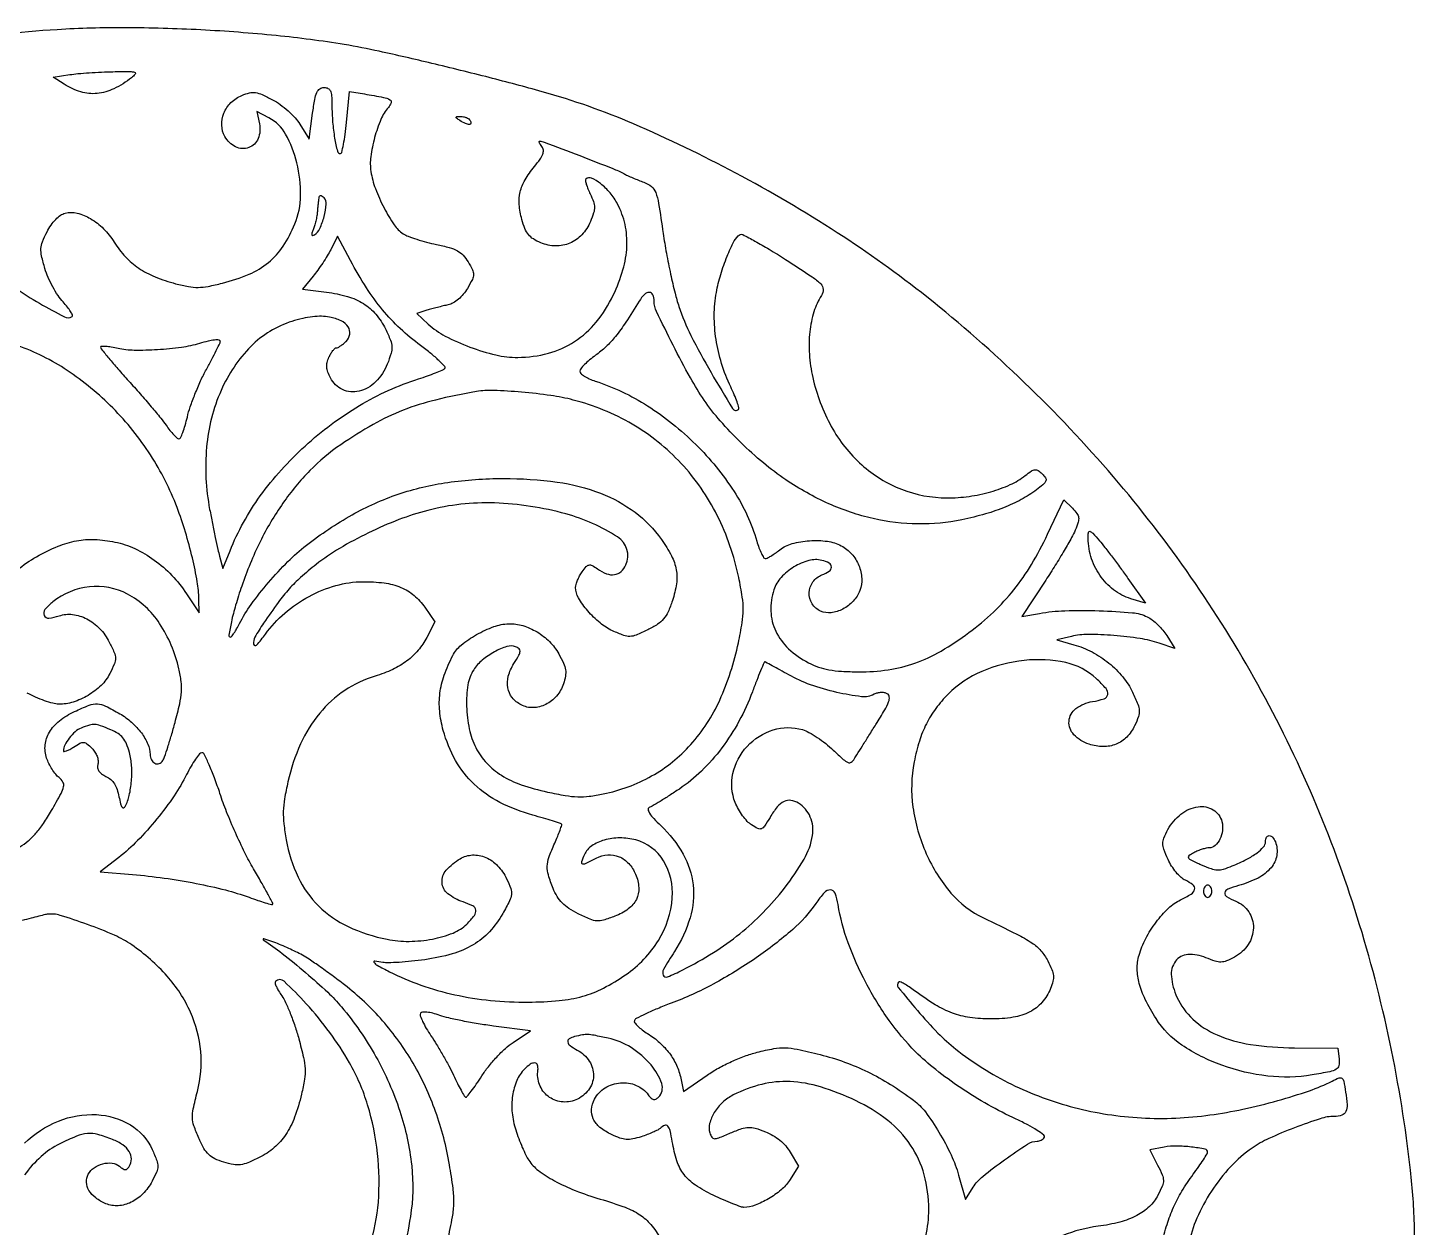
# Model space of a CAD drawing. Extents: x 110 to 728, y 29 to 646.
# Drawn here: x 392.4 to 728.3, y 356.2 to 646.5 of the extents above; entities that cross this region are included whole.
import ezdxf

# ---------------------------------------------------------------- set-up
doc = ezdxf.new("R2010")
doc.units = 0

msp = doc.modelspace()

# ---------------------------------------------------------------- linework, layer by layer
for points in [[(728.238592, 336.457861, 0.00791), (728.056871, 356.154069, 0.021807), (727.104799, 370, 0.047597), (714.216566, 431.253301, 0.050923), (690.148174, 487.510538, 0.050873), (655.181287, 537.7886, 0.047335), (610, 581.324893, 0.025065), (588.342433, 596.856474, 0.020531), (563.775102, 611.28269, 0.021012), (539.028247, 623.172383, 0.033516), (516.902369, 630.970833, 0.005297), (504.093064, 634.395708, 0.004201), (490.184962, 637.832672, 0.004118), (477.450186, 640.755749, 0.013619), (469, 642.382235, 0.015937), (452.544267, 644.551136, 0.01183), (434.257925, 645.934716, 0.011846), (415.966938, 646.450075, 0.016214), (399.5, 645.989729, 0.045109), (344.721295, 637.681047, 0.045136)], [(389.293796, 583.504836, 0.019235), (395.238681, 579.778952, 0.011009), (401.256354, 576.496434, 0.263593), (403.108504, 576.567059, 0.376484), (403.21406, 576.911856, 0.033471), (402.750861, 577.780312, 0.030759), (401.97199, 578.875021, 0.017869), (400.91317, 580.092952, -0.042197), (399.697944, 581.636276, -0.021757), (398.43496, 583.747253, -0.021464), (397.316652, 586.046253, -0.030294), (396.537344, 588.186204, -0.014671), (395.726732, 591.241582, -0.071706), (395.572057, 593.018574, -0.081741), (395.937371, 594.656357, -0.022295), (397.038752, 597.075961, -0.033444), (398.015722, 598.710956, -0.04201), (399.138025, 600.072327, -0.047596), (400.308326, 601.062602, -0.090557), (401.427407, 601.571136, -0.122106), (404.352454, 601.579605, -0.073592), (407.581573, 600.263446, -0.064315), (410.705456, 597.826928, -0.054257), (413.316052, 594.542125, 0.047385), (416.039976, 591.016569, 0.056332), (419.239199, 588.290421, 0.051823), (423.188785, 586.185644, 0.032106), (428.180209, 584.521093, 0.019018), (431.302758, 583.823934, 0.048144), (433.617773, 583.625708, 0.044826), (436.022503, 583.86793, 0.014701), (439.5, 584.643308, 0.037926), (445.960826, 586.817381, 0.071523), (450.66014, 589.654883, 0.076133), (454.181958, 593.568102, 0.048518), (457.036654, 599, 0.093541), (458.423736, 605.82958, 0.063483), (457.526815, 613.735878, 0.066446), (454.808527, 620.693573, 0.148169), (450.774456, 624.616633), (447.808002, 626.150646), (448.456285, 623.199035, -0.152692), (448.14782, 619.655862, -0.209724), (445.874871, 617.463048, -0.207282), (442.698643, 617.637203, -0.150423), (440.105254, 620.112768, -0.118127), (439.326002, 622.876013, -0.108128), (439.843586, 625.791218, -0.102281), (441.574888, 628.349276, -0.095099), (444.220179, 630.091201, -0.039952), (446.057092, 630.685366, -0.093877), (447.491532, 630.751067, -0.070857), (449.087847, 630.287005, -0.015841), (451.640825, 629.034614, -0.035939), (453.478858, 627.883299, -0.024817), (455.387091, 626.336824, -0.025107), (457.081692, 624.657428, -0.045958), (458.25461, 623.107626), (460.496355, 619.5), (461.335486, 625.75, -0.010284), (461.857666, 629.11325, -0.06011), (462.376719, 630.823409, -0.136434), (463.078071, 631.680239, -0.154629), (464.087308, 632, -0.109887), (465.054694, 631.784795, -0.178862), (465.638931, 631.193062, -0.089922), (465.932716, 630.021415, -0.015933), (466.011006, 627.75, 0.019295), (466.181249, 623.61763, 0.022927), (466.670347, 619.744176, 0.016562), (467.330456, 616.562513, 0.34619), (468.045523, 616, 0.34728), (468.382589, 616.26622, 0.009605), (468.806187, 618.209843, 0.015802), (469.207582, 620.638765, 0.009685), (469.534311, 623.52287), (470.239262, 631.04574), (473.869631, 630.435551, -0.00521), (478.522092, 629.603637, -0.081742), (480.033014, 629.051281, -0.354718), (480.326783, 628.305946, -0.104937), (479.677311, 627.159434, 0.081992), (477.871757, 624.285265, 0.03265), (476.349689, 619.870462, 0.032775), (475.406571, 615.246441, 0.073239), (475.4443, 611.667356, 0.050844), (476.533837, 607.544465, 0.029681), (478.617068, 602.870813, 0.028666), (481.071969, 598.737711, 0.103097), (483.257731, 596.609564, 0.049619), (484.500385, 595.98237, 0.013968), (486.549833, 595.25665, 0.013937), (488.925005, 594.562015, 0.014279), (491.316168, 594.006943, -0.017466), (494.424791, 593.26441, -0.058131), (496.367478, 592.475995, -0.078344), (497.753385, 591.40476, -0.052554), (498.96982, 589.80923, -0.020956), (500.042441, 587.866527, -0.122829), (500.292819, 586.736987, -0.111321), (499.997216, 585.569699, -0.015824), (498.800902, 583.387127, -0.039726), (497.804035, 581.968257, -0.042836), (496.617975, 580.76327, -0.046465), (495.359234, 579.874427, -0.076654), (494.147249, 579.405792, 0.005616), (492.953385, 579.129801, 0.003409), (491.547282, 578.777894, 0.003415), (490.15675, 578.40965, 0.006013), (489.01371, 578.083766), (486.527421, 577.342474), (489.318777, 574.755533, 0.066257), (493.446082, 571.839503, 0.031633), (499.390575, 569.188238, 0.031602), (505.700576, 567.28394, 0.058902), (511, 566.686578, 0.064229), (518.399235, 567.681799, 0.07904), (524.75311, 570.517242, 0.077691), (529.993876, 575.231487, 0.059541), (534.119814, 581.751048, 0.040402), (536.454038, 587.868312, 0.059256), (537.401168, 593.542604, 0.06559), (536.95624, 598.828433, 0.066577), (535.156781, 603.789996, 0.053309), (533.368761, 606.475526, 0.052534), (531.045418, 608.737013, 0.061687), (528.83569, 610.072786, 0.310953), (527.491438, 609.824771, 0.246636), (527.378876, 609.463169, 0.02522), (527.592085, 608.561803, 0.026872), (527.980738, 607.450505, 0.018146), (528.53635, 606.227589, -0.027385), (529.33831, 604.372215, -0.087021), (529.578863, 603.047442, -0.079873), (529.364031, 601.657862, -0.020749), (528.576676, 599.529269, -0.089339), (526.534321, 596.370678, -0.104371), (523.613321, 594.326443, -0.105889), (520.150394, 593.654571, -0.094385), (516.558912, 594.410938, -0.041625), (514.77027, 595.339807, -0.082134), (513.576489, 596.399747, -0.074813), (512.72054, 597.855715, -0.02978), (511.984208, 600.058646, -0.045116), (511.350611, 603.687384, -0.079215), (511.579607, 606.718408, -0.075851), (512.753449, 609.615857, -0.038279), (515.026055, 612.847776, 0.017784), (516.395233, 614.63467, 0.064807), (517.064863, 615.893691, 0.115823), (517.19036, 616.862924, 0.148802), (516.844344, 617.687553, -0.022923), (516.463531, 618.191741, -0.050681), (516.232718, 618.614469, -0.104744), (516.179774, 618.890102, -0.408672), (516.291775, 619, -0.09152), (517.395157, 618.79633, -0.000694), (525.983564, 615.500205, -0.001797), (534.007794, 612.374639, -0.028827), (536.650117, 611.154267, 0.01488), (537.570146, 610.697808, 0.006058), (538.846956, 610.129644, 0.005988), (540.235059, 609.551602, 0.007598), (541.531012, 609.052802, -0.08164), (543.347518, 608.02444, -0.133771), (544.377908, 606.601631, -0.050277), (545.083268, 603.953819, -0.003893), (546.19712, 596.686871, 0.009217), (546.982284, 591.90493, 0.00762), (547.990033, 586.84039, 0.007708), (549.057002, 582.222626, 0.020392), (550.004561, 578.967483, 0.035765), (552.910818, 572.00729, 0.014815), (557.773439, 563.035548, 0.006462), (563.012995, 554.279321, 0.484302), (564.444901, 554.111567, 0.276526), (564.539011, 554.486653, 0.010763), (564.078781, 555.897794, 0.016469), (563.417813, 557.603325, 0.010569), (562.544764, 559.538566, -0.036292), (560.338925, 565.185833, -0.037322), (558.997625, 571.040358, -0.038402), (558.567014, 576.861313, -0.044144), (559.074076, 582.408506, -0.028042), (560.115458, 586.74932, -0.024603), (561.673868, 591.144801, -0.022251), (563.394252, 594.852752, -0.135397), (564.81916, 596.388235, -0.26414), (565.448981, 596.411605, -0.005206), (568.3968, 594.840006, -0.010995), (571.85956, 592.847197, -0.006977), (575.807918, 590.381934, -0.003432), (582.25126, 586.169943, -0.050109), (584.351268, 584.450917, -0.188485), (584.924108, 583.140445, -0.156135), (584.514736, 581.662834, 0.07111), (582.676078, 577.737521, 0.047548), (581.68383, 572.86894, 0.043671), (581.58201, 567.436923, 0.038409), (582.403398, 561.824638, 0.069924), (586.886676, 549.975806, 0.084857), (594.258001, 540.684059, 0.09029), (603.883737, 534.772639, 0.092092), (614.907906, 532.686938, 0.035656), (620.227513, 533.049045, 0.034535), (625.500288, 534.163473, 0.036497), (630.210143, 535.884271, 0.060891), (633.815116, 538.069211, -0.017362), (635.349248, 539.191993, -0.124592), (636.204856, 539.503509, -0.179488), (636.951039, 539.30985, -0.04505), (637.929316, 538.487258, -0.043575), (638.733975, 537.521198, -0.219683), (638.853115, 536.847009, -0.14702), (638.425419, 536.148693, -0.017038), (637, 534.959633, -0.037891), (633.373061, 532.555168, -0.030291), (629.147555, 530.518636, -0.026987), (624.224902, 528.807236, -0.01858), (618.491935, 527.383185, -0.05561), (607.871697, 526.368998, -0.05195), (597.033939, 527.67258, -0.049738), (586.269797, 531.274464, -0.043145), (575.870237, 537.071599, -0.025063), (570.461551, 541.139875, -0.019397), (564.985242, 546.078284, -0.019639), (560.010016, 551.324019, -0.029265), (556.127366, 556.31488, -0.02459), (552.79626, 561.705987, -0.008888), (548.585333, 569.667164, -0.004723), (544.56417, 577.79758, -0.112941), (544, 580.263348, 0.095655), (543.694532, 581.845455, 0.305018), (542.848769, 582.420638, 0.203667), (541.659439, 581.922393, 0.055716), (540.383785, 580.281865, -0.008451), (537.133202, 575.171344, -0.023602), (534.628843, 571.740933, -0.032338), (532.33739, 569.24372, -0.037095), (529.839913, 567.184434, 0.018854), (528.384223, 566.070727, 0.024908), (527.151861, 564.944146, 0.023774), (526.244833, 563.93644, 0.168343), (526.021351, 563.327552, 0.216836), (526.251261, 562.796912, 0.041407), (527.107834, 562.142877, 0.037397), (528.31542, 561.49163, 0.026688), (529.75, 560.941033, -0.064154), (542.406731, 554.963391, -0.052768), (554.081535, 545.622344, -0.053663), (563.342905, 534.247352, -0.073288), (568.842152, 522.25, 0.016764), (569.376415, 520.621487, 0.025357), (569.958926, 519.248438, 0.022839), (570.518514, 518.218257, 0.262685), (570.905283, 518, 0.120156), (571.372271, 518.113867, 0.015693), (572.272248, 518.616938, 0.01752), (573.317512, 519.295998, 0.013838), (574.400271, 520.100213, -0.10018), (577.401621, 521.612821, -0.049986), (581.614377, 522.324011, -0.049723), (585.939343, 522.185514, -0.090089), (589.299389, 521.105235, -0.089228), (591.811451, 519.120163, -0.083096), (593.549199, 516.337633, -0.085549), (594.252817, 513.216974, -0.103367), (593.790299, 510.255394, -0.098307), (592.205551, 507.710231, -0.083843), (589.685957, 505.792406, -0.089439), (586.836239, 504.895536, -0.138046), (584.298021, 505.273581, -0.149521), (582.228555, 507.085189, -0.149463), (581.526257, 509.744798, -0.148063), (582.42987, 512.361103, -0.146263), (584.636695, 514.051971, 0.057715), (586.379983, 514.956497, 0.250779), (586.905178, 515.952024, 0.271852), (586.354793, 516.876796, 0.06438), (584.615726, 517.560311, 0.12934), (581.450862, 517.524395, 0.070029), (577.853107, 515.96741, 0.068555), (574.737242, 513.421045, 0.107908), (572.986124, 510.457956, 0.089636), (572.257792, 505.288843, 0.101159), (573.450277, 500.425353, 0.094585), (576.552033, 496.177354, 0.068845), (581.344526, 492.798979, 0.036454), (583.782412, 491.757669, 0.03777), (586.317185, 491.096106, 0.030121), (589.376312, 490.728564, 0.012833), (593.5, 490.589609, 0.038515), (600.690439, 491.086347, 0.048839), (607.148618, 492.691195, 0.046099), (613.455591, 495.608921, 0.029348), (620.206535, 500.071709, 0.028825), (626.134011, 505.068667, 0.034484), (631.077468, 510.441549, 0.033499), (635.346052, 516.576573, 0.024767), (639.24851, 523.868561), (643.207323, 532.237121), (645.254536, 530.189909, -0.034199), (646.365915, 528.91513, -0.130647), (646.76214, 527.948003, -0.110047), (646.660101, 526.819829, -0.020825), (645.945047, 524.867332, -0.02944), (645.073652, 523.070584, -0.005821), (643.288338, 519.967373, -0.006148), (641.119268, 516.39762, -0.00568), (638.806087, 512.786071), (633.023827, 503.980175), (637.261914, 504.740087, -0.036986), (643.414229, 505.379028, -0.015472), (651.75364, 505.367384, -0.012397), (659.792972, 504.907593, -0.096568), (663.389645, 503.89488, -0.048634), (664.59052, 503.134956, -0.026128), (665.917131, 501.986292, -0.025766), (667.159138, 500.662144, -0.036523), (668.10896, 499.356327), (670.06176, 496.212654), (666.28088, 497.496594, 0.043565), (661.630469, 498.636079, 0.018806), (655.288499, 499.372571, 0.018199), (649.06182, 499.631816, 0.060507), (645, 499.159962), (641.5, 498.316363), (645.595881, 497.161137, -0.052635), (650.01741, 495.394725, -0.048885), (654.092408, 492.707742, -0.050097), (657.472028, 489.359421, -0.062715), (659.832032, 485.633949, -0.013001), (661.093246, 482.758967, -0.081679), (661.448723, 481.201585, -0.101605), (661.244579, 479.764405, -0.025344), (660.328359, 477.562387, -0.082991), (658.409666, 474.820501, -0.102205), (655.822499, 473.084804, -0.100161), (652.716627, 472.495337, -0.07682), (649.301393, 473.065546, -0.120831), (645.626565, 475.365749, -0.21553), (644.438309, 478.657089, -0.216102), (646.124778, 481.716734, -0.121292), (650.110319, 483.40165, 0.038556), (652.925535, 484.077578, 0.279974), (653.796238, 485.086255, 0.223541), (653.394322, 486.517837, 0.026477), (651.042467, 488.96033, 0.13598), (643.65782, 492.814798, 0.079024), (633.600659, 493.348697, 0.074852), (623.298679, 490.673038, 0.095757), (615.193786, 485.193786, 0.036481), (612.187335, 481.713413, 0.043252), (609.905449, 478.017241, 0.041008), (608.205979, 473.819342, 0.027961), (606.947469, 468.823828, 0.082694), (606.662336, 457.805201, 0.069715), (609.872035, 446.573258, 0.072373), (615.866333, 437.055539, 0.105486), (623.708213, 431.043702, -0.004194), (631.803069, 427.110907, -0.031848), (635.473461, 424.988288, -0.066031), (637.632767, 423.094956, -0.060165), (639.303362, 420.647174, -0.021058), (640.291013, 418.530552, -0.073622), (640.659043, 417.074036, -0.08682), (640.559332, 415.704692, -0.036718), (639.978918, 413.949104, -0.081126), (637.896703, 410.587704, -0.096054), (634.955006, 408.291506, -0.079716), (630.917944, 406.988686, -0.039457), (625.533547, 406.588453, -0.033371), (620.422685, 406.953962, -0.054017), (616.200101, 408.014374, -0.049247), (612.040032, 410.036166, -0.022922), (607.07161, 413.410766, 0.014196), (605.724083, 414.36079, 0.02256), (604.51435, 415.086894, 0.018518), (603.522058, 415.576592, 0.311201), (603.180378, 415.513711, 0.382833), (603.110528, 414.22523, 0.007302), (607.741306, 408.633688, 0.016245), (612.701753, 403.187742, 0.033055), (617, 399.314409, 0.052749), (630.528513, 390.795716, 0.050751), (645.713913, 385.163894, 0.049987), (661.944585, 382.647083, 0.048121), (678.565725, 383.349221, 0.018275), (686.546433, 384.759714, 0.014931), (694.965612, 386.831958, 0.015239), (702.633417, 389.217955, 0.036088), (708.12816, 391.568967, -0.024169), (709.804637, 392.334007, -0.272383), (710.498893, 392.227602, -0.174122), (710.930551, 391.510847, -0.009679), (711.39968, 388.902002, -0.02368), (711.743296, 385.825033, -0.124318), (711.435229, 384.165141, -0.205598), (710.472962, 383.296375, -0.082394), (708.686651, 383, 0.078423), (705.258725, 382.459017, 0.01352), (699.039654, 380.258471, 0.015332), (692.823073, 377.646324, 0.044415), (688.770872, 375.34111, 0.054045), (683.550198, 370.817552, 0.041929), (678.90723, 364.896809, 0.042319), (675.364905, 358.360313, 0.059001), (673.437965, 352, 0.023384)], [(386.022439, 511.082336, -0.105224), (394.5, 518.451739, -0.027812), (399.716867, 520.973683, -0.052538), (404.190254, 522.307176, -0.057272), (408.576584, 522.616087, -0.040167), (413.494763, 522.001087, -0.058114), (418.306871, 520.402193, -0.047368), (422.989727, 517.648661, -0.045534), (427.24953, 513.933402, -0.044415), (430.805931, 509.479276), (433.870421, 504.85274), (433.818261, 508.17637, 0.039289), (433.41812, 512.410235, 0.015459), (432.232329, 518.151263, 0.014985), (430.53833, 524.404074, 0.016367), (428.516244, 530.360614, 0.054066), (422.084618, 543.084379, 0.050596), (412.949947, 554.44636, 0.0516), (401.923394, 563.536321, 0.061861), (389.894965, 569.537059, 0.021674)], [(390.453809, 448.272356, 0.046152), (392.471416, 449.675273, 0.03771), (394.349884, 451.515864, 0.031935), (396.19496, 453.911218, 0.018392), (398.116781, 457.005905, 0.005284), (400.430958, 461.158927, 0.068512), (401.055047, 462.811961, 0.190887), (400.885746, 463.909501, 0.09244), (399.939595, 465, -0.056685), (399.137049, 465.801985, -0.026421), (398.281555, 467.00115, -0.025769), (397.5071, 468.368593, -0.032693), (396.944121, 469.706043, -0.110715), (396.583242, 472.899497, -0.108269), (397.61343, 475.970092, -0.091183), (400.035766, 478.724932, -0.057128), (403.697529, 480.987846, -0.017994), (407.24993, 482.504129, -0.104242), (409.252052, 482.826626, -0.103343), (411.222005, 482.315249, -0.01754), (414.656573, 480.46111, -0.049196), (417.521743, 478.379074, -0.050936), (419.88809, 475.799419, -0.055792), (421.475494, 473.08421, -0.104775), (422, 470.608677, 0.116492), (422.309981, 469.296247, 0.16422), (423.156724, 468.456269, 0.203731), (424.19748, 468.400126, 0.168867), (425.065357, 469.10575, 0.055529), (425.498151, 470.01882, 0.005219), (426.283282, 472.378144, 0.00664), (427.15517, 475.22154, 0.005176), (428.029452, 478.333249, 0.009933), (429.155066, 482.860563, 0.038057), (429.582378, 485.731765, 0.049226), (429.515182, 488.247084, 0.025404), (428.963854, 491.349384, 0.08857), (424.288099, 502.305917, 0.12641), (416.510148, 509.397535, 0.149791), (407.289445, 511.174831, 0.142498), (398.447473, 507.539815, 0.053326), (396.534564, 505.64863, 0.282898), (396.347492, 504.252182, 0.322451), (397.47615, 503.592808, 0.060149), (399.960258, 504.135991, -0.115412), (403.233265, 504.482978, -0.089588), (406.662587, 503.41131, -0.081522), (409.771728, 501.075722, -0.073155), (412.108729, 497.786873, -0.01492), (413.310199, 495.24736, -0.098835), (413.608071, 493.88356, -0.104893), (413.349329, 492.545512, -0.017783), (412.245817, 490.174484, -0.082003), (410.141183, 487.316848, -0.058574), (406.986105, 484.891648, -0.058681), (403.362206, 483.268535, -0.083266), (399.870729, 482.784612, -0.05788), (398.451447, 482.990493, -0.019703), (396.457661, 483.605248, -0.019289), (394.289959, 484.463677, -0.021051), (392.258667, 485.46434, -0.128938)], [(475.11204, 351.737772, 0.062484), (477.24552, 362.218391, 0.046358), (477.048734, 374.046851, 0.045879), (474.65749, 385.784283, 0.057155), (470.25554, 396, 0.028241), (465.479245, 403.329946, 0.026268), (459.798142, 410.262628, 0.019745), (454.434303, 415.700908, 0.404699), (452.333333, 415.666667, 0.274788), (452.236548, 415.286134, 0.031651), (452.552296, 414.422639, 0.031011), (453.09949, 413.360822, 0.020236), (453.853209, 412.206149, -0.046814), (454.787103, 410.594619, -0.013521), (455.921049, 407.946715, -0.013472), (457.0434, 404.878027, -0.013983), (457.983902, 401.790928, -0.010231), (459.124253, 397.274071, -0.044245), (459.505613, 394.536298, -0.052299), (459.367001, 391.996834, -0.018127), (458.654026, 388.392355, -0.030849), (456.963084, 382.791561, -0.058706), (454.825624, 378.60615, -0.068612), (452.0371, 375.467856, -0.061113), (448.397932, 373.056127, -0.016952), (445.66878, 371.806836, -0.066669), (443.885885, 371.328257, -0.077354), (442.176595, 371.371504, -0.027857), (439.804408, 371.940455, -0.037082), (437.635569, 372.769781, -0.082582), (436.185376, 373.770769, -0.072663), (435.028472, 375.271355, -0.023815), (433.775898, 377.773716, -0.019141), (432.588387, 380.762508, -0.077658), (432.229384, 382.68181, -0.061728), (432.430152, 384.825256, -0.009271), (433.439024, 389.034658, 0.085698), (434.242672, 398.718781, 0.083322), (431.773153, 408.214041, 0.077101), (426.101985, 416.972921, 0.059867), (417.574292, 424.493273, 0.047706), (413.350557, 426.843561, 0.016092), (406.80196, 429.461128, 0.013117), (400.246406, 431.647019, 0.103123), (397.067629, 431.934189, 0.032406), (396.667072, 431.861211, 0.001022), (395.058238, 431.455466, 0.001984), (393.163466, 430.965472, 0.001374), (391.024244, 430.396909, 0.033305)], [(494.062916, 353.045584, 0.009249), (495.187014, 358.695707, 0.039015), (495.531355, 362.131117, 0.038877), (495.338464, 365.583987, 0.00914), (494.463054, 371.306515, 0.04278), (491.10208, 384.168986, 0.046796), (485.670394, 395.869575, 0.047741), (478.272713, 406.154322, 0.048152), (469.07805, 414.816783, 0.005794), (465.956764, 417.17871, 0.006164), (462.844802, 419.418594, 0.005892), (460.121836, 421.280502, 0.028191), (458.5, 422.234263, 0.014688), (455.10635, 423.856302, 0.012915), (451.475781, 425.351465, 0.032012), (449.494894, 425.966022, 0.845099), (449.387327, 425.714648, -0.023231), (453.976738, 422.449972, -0.010716), (459.648403, 417.805196, -0.010445), (464.989155, 413.040027, -0.031479), (468.344863, 409.498523, -0.045983), (476.650775, 397.451872, -0.048669), (482.432043, 384.311268, -0.051561), (485.310908, 371.076, -0.068074), (485.005297, 358.75, -0.018237), (483.264893, 350.038941, -0.034844)], [(607.731817, 347.910465, 0.107292), (610.484584, 360.5, 0.066584), (609.37416, 368.897491, 0.082017), (606.098251, 376.076227, 0.078726), (600.560139, 382.034031, 0.055884), (592.783953, 386.83498, 0.035424), (584.283834, 390.138106, 0.063507), (576.918043, 391.425071, 0.071309), (570.068729, 390.76382, 0.058267), (563.160069, 388.202563, 0.070313), (560.590592, 386.399738, 0.066767), (558.569009, 383.926475, 0.073934), (557.440109, 381.288141, 0.141953), (557.497864, 379.006729, 0.064952), (557.992367, 377.948256, 0.255934), (558.601077, 377.613412, 0.095936), (559.630781, 377.810896, 0.006046), (562.494721, 378.997737, -0.016453), (565.195624, 380.051708, -0.076159), (566.837807, 380.362643, -0.081848), (568.440854, 380.155952, -0.020686), (570.933257, 379.294082, -0.03906), (572.772573, 378.4002, -0.039646), (574.440767, 377.235, -0.040682), (575.864028, 375.854148, -0.046573), (576.97453, 374.318595), (578.973211, 370.931084), (576.736605, 367.485729, -0.07433), (574.724596, 365.210941, -0.041477), (571.698797, 363.072069, -0.041687), (568.438718, 361.500912, -0.091859), (565.729764, 361.000789, -0.086921), (564.959976, 361.136139, -0.007128), (563.04383, 361.86113, -0.009388), (560.772394, 362.807437, -0.007091), (558.313061, 363.928503, -0.03682), (553.999512, 366.372501, -0.08244), (551.26111, 368.942076, -0.084146), (549.532757, 372.223476, -0.039602), (548.400795, 376.895027, 0.015914), (547.885157, 379.570559, 0.130405), (547.314459, 380.662602, 0.317489), (546.548424, 380.829918, 0.086944), (545.45, 380.120802, -0.068285), (544.862104, 379.709602, -0.013855), (543.711623, 379.159114, -0.014371), (542.327008, 378.590221, -0.013025), (540.866162, 378.081587, -0.028222), (538.818996, 377.553248, -0.067211), (537.253976, 377.456214, -0.066343), (535.707003, 377.777521, -0.026929), (533.71342, 378.599618, -0.056796), (530.899019, 380.357995, -0.113339), (529.270856, 382.399756, -0.135125), (528.8564, 384.692553, -0.098526), (529.591115, 387.189138, -0.133921), (532.13573, 389.926713, -0.119635), (535.83036, 391.140899, -0.119906), (539.663824, 390.525035, -0.134923), (542.591958, 388.223303, 0.037512), (543.278482, 387.426789, 0.142572), (543.848558, 387.114464, 0.181893), (544.412239, 387.194983, 0.069199), (545.059463, 387.676784, 0.288717), (545.829269, 390.956329, 0.094273), (543.249381, 395.466559, 0.074266), (538.422178, 399.657519, 0.089095), (532.863407, 401.935874, 0.004417), (529.478811, 402.630524, 0.036875), (527.927352, 402.817406, 0.057118), (526.632165, 402.729264, 0.018389), (524.75, 402.310674, 0.072414), (523.42974, 401.752188, 0.31489), (523.104987, 401.016919, 0.190256), (523.673766, 400.129987, 0.033301), (525.389543, 399.059115, -0.125703), (528.318728, 396.376489, -0.153358), (529.323006, 392.815291, -0.156784), (528.104981, 389.377591, -0.132403), (525.034401, 387.014249, -0.130119), (521.52989, 386.54212, -0.136725), (518.32495, 387.884456, -0.135727), (516.260266, 390.700876, -0.127484), (515.871215, 394.25, 0.116441), (515.767123, 395.437666, 0.306324), (515.123086, 395.93446, 0.167229), (514.011063, 395.628079, 0.046323), (512.597855, 394.454998, 0.097284), (510.753996, 391.709706, 0.063897), (509.735729, 388.028486, 0.058804), (509.632853, 383.876248, 0.055911), (510.490425, 379.739464, 0.012017), (511.228698, 377.653374, 0.010717), (512.093425, 375.523165, 0.010819), (512.953221, 373.641885, 0.032441), (513.649169, 372.412684, 0.087226), (515.98139, 369.929462, 0.036189), (519.869909, 367.434914, 0.031119), (524.929808, 365.078571, 0.021215), (530.932977, 363.014391, -0.015872), (536.966566, 361.011564, -0.057239), (540.5793, 359.191864, -0.07448), (543.174915, 356.870707, -0.040618), (545.632821, 353.363571)], [(391.582807, 376.528587, -0.097124), (399.778257, 381.868785, -0.108758), (409.053754, 383.434241, -0.123978), (417.228317, 380.93987, -0.152236), (422.500946, 374.997901, -0.014047), (423.612393, 372.336058, -0.093375), (423.870505, 370.92754, -0.103528), (423.582605, 369.585305, -0.019099), (422.462688, 367.300857, -0.070337), (420.230491, 364.267736, -0.086191), (417.378641, 362.214704, -0.096442), (414.272751, 361.389443, -0.115539), (411.293982, 361.878229, -0.062031), (408.821763, 363.282595, -0.097565), (407.187935, 365.087183, -0.121846), (406.577035, 367.070726, -0.137778), (407.006007, 369.011224, -0.119442), (408.415432, 370.58883, -0.089376), (410.546004, 371.554649, -0.092723), (412.806136, 371.695893, -0.143529), (414.589201, 370.925969, 0.028735), (415.443824, 370.295926, 0.145363), (416.00546, 370.128869, 0.196937), (416.470128, 370.319052, 0.060031), (416.953648, 370.925, 0.138891), (417.461378, 372.707063, 0.141134), (416.954201, 374.478315, 0.104522), (415.388804, 376.100512, 0.05363), (412.881215, 377.430852, 0.029031), (409.348927, 378.611478, 0.087012), (406.823658, 378.841745, 0.076204), (404.186141, 378.210911, 0.018858), (400.122853, 376.37393, 0.068021), (395.588143, 373.28396, 0.053131), (391.606932, 368.841228, 0.050201)], [(666.921012, 352.067294, -0.021562), (668.172631, 356.881011, -0.03082), (669.723121, 361.011304, -0.03099), (671.762418, 364.902764, -0.022146), (674.494083, 368.991939, 0.005314), (675.837523, 370.863447, 0.007898), (676.970137, 372.532646, 0.004031), (677.89068, 373.961516, 0.142007), (678, 374.338664, 0.359349), (677.382553, 375.086844, 0.018637), (674.066573, 375.600259, 0.026863), (670.450555, 375.827026, 0.048629), (667.499414, 375.565868), (663.998827, 374.909154), (665.895783, 371.211606, -0.01671), (667.007032, 368.854838, -0.099549), (667.287416, 367.53116, -0.102595), (667.029585, 366.220105, -0.018274), (665.970604, 363.942379, -0.086767), (663.896433, 361.184549, -0.068498), (660.843755, 359.023293, -0.05594), (656.737448, 357.442312, -0.031689), (651.5, 356.422004, 0.063323), (642.956116, 354.190068, 0.067624)]]:
    msp.add_lwpolyline(points, format="xyb")
for points in [[(417.5, 634.361459, -0.053784), (413.241169, 631.693837, -0.089353), (409.174332, 630.551259, -0.096515), (405.189, 630.938155, -0.072233), (401.176158, 632.795194), (398.560632, 634.5), (402.530316, 635.108095, -0.015042), (404.501905, 635.349671, -0.005837), (407.24328, 635.569904, -0.005772), (410.220538, 635.73963, -0.007116), (413, 635.826291, -0.003494), (417.08056, 635.866894, -0.079583), (418.234608, 635.685542, -0.519341), (418.371686, 635.239398, -0.061035)], [(499.5, 624, -0.175918), (499.633474, 623.359022, -0.372932), (499.277708, 623.050802, -0.110887), (498.319161, 623.266028, -0.03301), (497, 624, -0.010223), (496.157251, 624.569384, -0.295079), (496.064256, 624.800669, -0.343021), (496.238528, 624.953006, -0.012098), (497.190983, 624.984687, -0.053738), (497.883651, 624.916365, -0.049393), (498.566787, 624.701752, -0.052761), (499.140373, 624.382022, -0.101161)], [(462.843775, 605.45, 0.01222), (462.770898, 604.927366, 0.002831), (462.674796, 604.044688, 0.00292), (462.575805, 603.026797, 0.002854), (462.487906, 602, -0.021677), (462.352264, 600.903105, -0.014841), (462.107774, 599.672124, -0.014983), (461.800812, 598.497959, -0.029125), (461.474192, 597.585955, 0.018955), (461.150797, 596.737685, 0.138712), (461.129004, 596.307868, 0.40899), (461.330108, 596.179158, 0.086826), (461.757106, 596.349883, 0.148853), (463.071023, 597.842876, 0.042294), (464.11845, 600.788783, 0.040764), (464.650233, 603.786101, 0.22349), (464.107936, 605.292064, 0.047773), (463.666449, 605.656383, 0.118085), (463.276068, 605.803043, 0.209777), (462.996692, 605.719897, 0.178094)], [(465.708857, 592.750267, -0.018224), (464.886741, 591.277346, -0.009852), (463.774442, 589.523648, -0.009802), (462.569989, 587.780131, -0.015227), (461.457235, 586.330238), (458.867436, 583.160475), (464.683718, 582.464918, -0.039865), (469.752497, 581.444226, -0.069744), (473.659305, 579.710496, -0.077818), (476.650797, 577.127505, -0.06318), (478.964983, 573.572336, -0.015482), (480.189263, 570.829933, -0.084294), (480.544075, 569.248644, -0.08975), (480.345127, 567.684148, -0.018778), (479.411983, 565.071628, -0.100352), (476.584229, 560.761626, -0.138684), (472.578391, 558.497167, -0.171093), (468.585772, 558.897797, -0.163755), (465.64003, 561.717505, -0.035062), (465.025379, 563.121965, -0.067458), (464.772488, 564.321859, -0.074105), (464.858607, 565.469036, -0.051209), (465.275266, 566.704797, -0.025845), (465.731919, 567.583652, -0.034487), (466.239453, 568.325784, -0.036874), (466.726194, 568.856194, -0.190917), (467.089086, 569, 0.121943), (467.484418, 569.097871, 0.026484), (468.092551, 569.461025, 0.026122), (468.769377, 569.968662, 0.022416), (469.426589, 570.569446, 0.155474), (470.321266, 572.300962, 0.193717), (469.939318, 574.056302, 0.132915), (468.211825, 575.539841, 0.065053), (465.431987, 576.446782, 0.044571), (463.520103, 576.631587, 0.030369), (461.337575, 576.514842, 0.027214), (458.928643, 576.104872, 0.020441), (456.332334, 575.403445, 0.122281), (446.398988, 569.339272, 0.091903), (439.18412, 558.703611, 0.08141), (435.664391, 544.936832, 0.068861), (436.411073, 529.913449, 0.002554), (437.080327, 526.475718, 0.002689), (437.773581, 523.103647, 0.002572), (438.402096, 520.201634, 0.012097), (438.811919, 518.545773), (439.61941, 515.591547), (441.339406, 519.890241, -0.062224), (448.664683, 533.144369, -0.050739), (459.490272, 545.227121, -0.050152), (472.677939, 555.01746, -0.057185), (487, 561.484643, 0.007146), (489.164663, 562.212075, 0.009372), (491.118711, 562.941404, 0.00725), (492.725104, 563.602603, 0.083335), (493.297738, 563.970659, 0.414829), (493.32116, 564.470685, 0.016586), (491.919555, 565.908022, 0.020772), (489.963303, 567.635162, 0.012112), (487.485821, 569.548109, -0.029665), (482.546312, 573.646571, -0.032266), (478.272652, 578.194072, -0.029904), (474.36324, 583.555215, -0.019895), (470.513457, 590.118395), (467.370679, 596.000534)], [(433.937175, 570.050589, -0.039888), (429.576138, 569.099068, -0.018417), (423.793602, 568.529056, -0.018053), (418.115433, 568.385225, -0.052608), (414.224719, 568.838174, 0.013632), (412.604782, 569.156029, 0.023564), (411.242019, 569.319481, 0.02109), (410.206782, 569.350629, 0.412233), (410.00343, 569.143703, 0.171996), (410.157976, 568.71499, 0.002242), (412.001914, 566.485963, 0.006161), (414.197261, 563.92115, 0.003967), (416.801961, 561, -0.004412), (419.56988, 557.890233, -0.004483), (422.267685, 554.748438, -0.004364), (424.565032, 551.975205, -0.018375), (425.866625, 550.25, 0.016011), (426.7966, 549.005167, 0.022108), (427.713953, 547.954687, 0.019595), (428.524041, 547.169875, 0.184648), (428.968353, 547, 0.289948), (429.351957, 547.242869, 0.017817), (429.911018, 548.542187, 0.022014), (430.485554, 550.237896, 0.014111), (431.008852, 552.25, -0.026041), (431.711041, 554.707754, -0.012275), (432.858464, 557.803862, -0.012127), (434.221491, 560.99466, -0.016727), (435.608593, 563.784423, 0.002891), (436.908371, 566.226646, 0.004428), (438.003774, 568.35956, 0.001625), (438.922627, 570.20329, 0.115279), (439, 570.534423, 0.384339), (438.691671, 570.876287, 0.049626), (437.618765, 570.880466, 0.034775), (436.020093, 570.614596, 0.01506)], [(501, 558.419949, 0.018085), (491.068822, 556.370318, 0.033388), (483.212908, 553.884634, 0.035049), (476.01424, 550.466905, 0.022365), (468.150551, 545.55805, 0.047937), (460.696081, 539.297328, 0.04134), (454.153805, 531.431349, 0.038692), (448.617607, 522.064492, 0.031763), (444.166273, 511.325838, 0.010814), (442.694564, 506.696836, 0.01752), (441.668238, 502.696837, 0.012006), (441.044789, 499.49168, 0.464352), (441.460057, 499, 0.238915), (441.721645, 499.132561, 0.011627), (442.295593, 499.954687, 0.016793), (442.943096, 501.004578, 0.011116), (443.61834, 502.25, -0.038055), (446.46738, 506.889999, -0.020034), (450.653492, 512.208706, -0.019911), (455.357548, 517.291928, -0.031053), (459.832612, 521.234442, -0.036687), (470.885145, 528.583431, -0.046749), (482.056509, 533.572495, -0.046377), (494.033218, 536.426091, -0.035255), (507.5, 537.380227, -0.033901), (520.528185, 536.499172, -0.058127), (531.062033, 533.79345, -0.069055), (539.376488, 529.192338, -0.077581), (545.75234, 522.651336, -0.033413), (548.212023, 518.648129, -0.076259), (549.364333, 515.305101, -0.08192), (549.419258, 511.923019, -0.043389), (548.444464, 507.832797, -0.024569), (547.385708, 505.101538, -0.071216), (546.309839, 503.389798, -0.074815), (544.82861, 502.095571, -0.029138), (542.449612, 500.763257, -0.013962), (539.631751, 499.490207, -0.092232), (538.127174, 499.165634, -0.097075), (536.639642, 499.413357, -0.016269), (533.953773, 500.520845, -0.067076), (530.905061, 502.421989, -0.04319), (527.933411, 505.349173, -0.043529), (525.683784, 508.502923, -0.133944), (525, 511.009628, -0.071386), (525.107316, 511.757457, -0.026874), (525.459627, 512.757247, -0.025965), (525.965806, 513.820134, -0.028668), (526.564686, 514.78889, -0.024904), (527.546679, 516.052056, -0.168693), (528.221105, 516.443551, -0.175151), (528.979043, 516.325061, -0.027295), (530.287192, 515.511396, 0.060781), (532.497974, 514.333329, 0.126961), (534.421924, 514.109892, 0.151914), (535.988006, 514.844261, 0.101161), (537.163289, 516.459036, 0.373639), (535.155432, 523.24621, 0.074986), (522.657345, 528.802371, 0.058472), (505.358374, 531.449013, 0.072729), (489.203411, 529.661551, 0.027936), (482.220596, 527.415086, 0.02107), (474.824227, 524.206992, 0.021307), (467.856214, 520.454535, 0.032343), (462.184502, 516.563787, 0.014732), (458.432794, 513.433231, 0.028964), (455.678602, 510.693519, 0.025044), (453.018465, 507.404257, 0.008434), (449.467634, 502.357169, 0.019324), (447.361648, 498.980004, 0.17306), (447.060114, 497.286647, 0.627028), (447.772375, 497.078605, 0.026995), (449.911078, 499.718549, -0.058505), (454.605262, 504.820585, -0.054203), (460.469098, 508.84804, -0.0551), (466.958753, 511.466036, -0.065271), (473.5, 512.407836, -0.035936), (478.637989, 512.103298, -0.065348), (482.694259, 511.017493, -0.076113), (485.909088, 509.072921, -0.069617), (488.508526, 506.202265), (490.887932, 502.700653), (488.966606, 498.934541, -0.056806), (486.895067, 495.808516, -0.057038), (484.175746, 493.23365, -0.052116), (480.72044, 491.162308, -0.035904), (476.452022, 489.535597, 0.074792), (469.11794, 486.068148, 0.072552), (463.041789, 480.566734, 0.066896), (458.417693, 473.134439, 0.050257), (455.361415, 463.989454, 0.013454), (454.542826, 459.849176, 0.034724), (454.242246, 456.818914, 0.036064), (454.36924, 453.842952, 0.015526), (454.946678, 449.910392, 0.066518), (457.820101, 440.930335, 0.087735), (462.78784, 433.935592, 0.085474), (469.965284, 428.94373, 0.059813), (479.344826, 425.859616, 0.052595), (484.680915, 425.361387, 0.044333), (490.328543, 425.931464, 0.046599), (495.334214, 427.383548, 0.102843), (498.646835, 429.555926, 0.030269), (500.495282, 431.642834, 0.210913), (500.822804, 432.932915, 0.237498), (500.078496, 433.946361, 0.038069), (497.741991, 434.920136, -0.088896), (494.07485, 436.904978, -0.211144), (492.669502, 439.596554, -0.198794), (493.681162, 442.574803, -0.079493), (497.061149, 445.37705, -0.123459), (500.06359, 446.266116, -0.11327), (503.236526, 445.677695, -0.100638), (506.124911, 443.660901, -0.079084), (508.294417, 440.508791, -0.023452), (509.291362, 438.138074, -0.116265), (509.462903, 436.711679, -0.089465), (509.006239, 435.182813, -0.010849), (507.347698, 432.076431, -0.059719), (504.155552, 427.711186, -0.071813), (500.194628, 424.529577, -0.063564), (495.099978, 422.337167, -0.03532), (488.473802, 420.933074, -0.008651), (485.296272, 420.547034, -0.009895), (482.24642, 420.29084, -0.009134), (479.6573, 420.17231, -0.054144), (478.308149, 420.281426, 0.020929), (476.381929, 420.566698, 0.649891), (476.200929, 420.253037, 0.112547), (476.957234, 419.593141, 0.005383), (479.950432, 418.025288, 0.033654), (487.518222, 414.785795, 0.030301), (495.720365, 412.457414, 0.029285), (504.426402, 411.075103, 0.026777), (513.5, 410.663187, 0.020751), (521.03634, 411.037841, 0.04547), (526.712406, 412.082717, 0.050587), (531.721479, 414.048709, 0.032135), (537.103246, 417.269937, 0.102977), (545.038717, 425.58625, 0.121141), (548.410753, 435.912589, 0.155169), (546.28639, 444.850112, 0.195396), (539.540265, 449.911001, 0.064735), (535.696002, 450.407352, 0.069298), (531.944819, 449.88156, 0.078643), (528.901986, 448.469084, 0.138808), (527.123808, 446.372383, 0.020832), (526.405934, 444.605233, 0.428946), (526.638273, 444.143513, 0.187895), (527.400867, 444.202568, 0.007126), (530.001221, 445.500631, -0.101192), (532.786365, 446.288117, -0.116259), (535.510366, 445.85516, -0.110881), (537.848592, 444.221063, -0.085696), (539.528491, 441.59441, -0.085226), (540.281697, 438.348097, -0.130315), (539.707272, 435.53209, -0.120433), (537.758463, 433.218874, -0.066641), (534.494963, 431.444926, -0.017938), (531.736055, 430.503207, -0.090431), (530.124293, 430.320799, -0.084501), (528.501367, 430.711562, -0.014577), (525.621612, 432.046366, -0.02825), (523.366099, 433.336803, -0.053449), (521.743203, 434.657119, -0.058548), (520.532756, 436.203675, -0.041652), (519.54706, 438.173989, -0.021085), (518.399577, 441.433967, -0.083255), (518.124478, 443.535623, -0.078743), (518.542074, 445.670905, -0.017666), (519.940848, 449.116615, 0.007756), (520.663307, 450.799806, 0.012282), (521.224078, 452.265719, 0.006245), (521.643935, 453.498274, 0.282478), (521.583844, 453.749489, 0.120667), (521.319881, 453.909597, 0.001503), (519.420893, 454.501284, 0.004328), (517.208039, 455.162558, 0.002809), (514.638863, 455.890534, -0.05034), (506.661433, 458.994704, -0.071739), (500.460539, 463.37419, -0.075062), (495.9453, 469.158498, -0.061519), (492.960264, 476.418879, -0.042001), (492.092554, 481.101181, -0.056396), (492.150267, 485.412493, -0.053844), (493.18298, 489.751827, -0.034072), (495.25527, 494.528318, -0.103064), (497.315912, 497.061652, -0.041511), (501.016629, 499.591026, -0.041485), (505.189273, 501.52319, -0.080752), (508.783771, 502.212915, -0.079398), (512.218483, 501.763733, -0.0629), (515.650691, 500.255071, -0.06149), (518.674222, 497.895875, -0.068441), (520.908749, 494.94857, -0.020173), (522.068555, 492.674876, -0.069012), (522.547674, 491.089858, -0.082144), (522.535378, 489.586321, -0.036686), (522.053038, 487.660707, -0.098348), (520.401307, 484.741064, -0.100193), (517.768561, 482.697054, -0.107338), (514.704804, 481.925852, -0.129559), (511.821301, 482.585646, -0.102085), (509.651411, 484.362317, -0.126966), (508.571161, 486.726094, -0.113107), (508.709324, 489.533366, -0.069899), (510.044498, 492.572, 0.009336), (511.280398, 494.657833, 0.104639), (511.570803, 495.571617, 0.254764), (511.322684, 496.158922, 0.076586), (510.45104, 496.657161, 0.169624), (508.362294, 496.720592, 0.049115), (505.352705, 495.434507, 0.048308), (502.392916, 493.415969, 0.07403), (500.331046, 491.102375, 0.106845), (498.935321, 487.474405, 0.045503), (498.603713, 482.253666, 0.044626), (499.246496, 476.770907, 0.067594), (500.849791, 472.251115, 0.068362), (503.489052, 468.493934, 0.066773), (507.062778, 465.553026, 0.055695), (511.85276, 463.274888, 0.029643), (518.181447, 461.50019, 0.011564), (522.492093, 460.66668, 0.033311), (525.519656, 460.358998, 0.038803), (528.295454, 460.478109, 0.020821), (531.681447, 461.031791, 0.076414), (543.391681, 465.389556, 0.083138), (552.872633, 472.973392, 0.076879), (559.898939, 483.773921, 0.054157), (564.396583, 497.5722, 0.010459), (565.322616, 502.494137, 0.03996), (565.587996, 505.602315, 0.040924), (565.352322, 508.676777, 0.011346), (564.480633, 513.440043, 0.065038), (559.284479, 528.43463, 0.071895), (550.534363, 541.033892, 0.072875), (538.689557, 550.50971, 0.069583), (524.44002, 556.372121, 0.027569), (518.975257, 557.458489, 0.013493), (511.918454, 558.26738, 0.012554), (505.125112, 558.689353, 0.051117)], [(658.709732, 513.187881), (662.919465, 507.211918), (659.414403, 508.287652, -0.089604), (655.242228, 510.441273, -0.079494), (651.883575, 513.997033, -0.077202), (649.728099, 518.52671, -0.077047), (649.046218, 523.5, -0.067489), (649.186246, 524.412279, -0.448407), (649.554317, 524.585858, -0.108338), (650.226276, 524.107936, -0.007307), (651.790641, 522.331922, -0.011), (653.11804, 520.70882, -0.003938), (654.940735, 518.339028, -0.003904), (656.89939, 515.708088, -0.00461)], [(567.787197, 485.739163, -0.035223), (564.543979, 478.648042, -0.036345), (560.366848, 472.160248, -0.037788), (555.479002, 466.589931, -0.046597), (550.116445, 462.236595, -0.004112), (547.697695, 460.650024, -0.005338), (545.453732, 459.238028, -0.004062), (543.55463, 458.092293, -0.04739), (542.771644, 457.723665, 0.384785), (542.525449, 457.26304, 0.084178), (542.917971, 456.364238, 0.043248), (543.94195, 455.061493, 0.015407), (545.613661, 453.383117, -0.074759), (551.010223, 446.500753, -0.102092), (553.424459, 439.022224, -0.10027), (552.700535, 431.096818, -0.069912), (548.94148, 422.912453, 0.010613), (546.286564, 418.571767, 0.241125), (546.209283, 417.154882, 0.407208), (547.218297, 416.753438, 0.01857), (550.922673, 418.460816, 0.022794), (558.34065, 422.655081, 0.029184), (564.73213, 427.203905, 0.030152), (570.381814, 432.33335, 0.027355), (575.571873, 438.26709, 0.034998), (580.300837, 445.269503, 0.090239), (582.3511, 450.992225, 0.142632), (581.815544, 455.459159, 0.153661), (578.968369, 458.787681, 0.101625), (577.124772, 459.472565, 0.154113), (575.44744, 459.214461, 0.108721), (573.812199, 457.905332, 0.036534), (572.060598, 455.378133, -0.012701), (570.723358, 453.237817, -0.149503), (569.974862, 452.619878, -0.216275), (569.138036, 452.647215, -0.030358), (567.599305, 453.52689, -0.061412), (566.55812, 454.408703, -0.028627), (565.432763, 455.777288, -0.027836), (564.401354, 457.367869, -0.034768), (563.635792, 458.952226, -0.152076), (563.081521, 465.974086, -0.131038), (566.53586, 472.550397, -0.130659), (572.815619, 476.546338, -0.150852), (579.88669, 476.598701, -0.052014), (581.470927, 475.9364, -0.021108), (583.477067, 474.728077, -0.020613), (585.542932, 473.235865, -0.024665), (587.353472, 471.660385, 0.008043), (589.785977, 469.39734, 0.08307), (590.937267, 468.663485, 0.247044), (591.73283, 468.729402, 0.118012), (592.466781, 469.488125, -0.005313), (593.097317, 470.529383, -0.000742), (594.428249, 472.668379, -0.000848), (596.012015, 475.195764, -0.00072), (597.693216, 477.860034, 0.007826), (599.83055, 481.35629, 0.044215), (600.769978, 483.327773, 0.109523), (600.937672, 484.53408, 0.250167), (600.456466, 485.284301, 0.086447), (599.779727, 485.521968, 0.052104), (598.928598, 485.574088, 0.050236), (598.043742, 485.446376, 0.061312), (597.26325, 485.147057, -0.153915), (594.205759, 484.580446, -0.025538), (588.235553, 485.62531, -0.028724), (581.844588, 487.475217, -0.043682), (576.585094, 489.865067, 0.002049), (574.436661, 491.065986, 0.003241), (572.584131, 492.07593, 0.000798), (570.959039, 492.944928, 0.133359), (570.765149, 492.989163, 0.291924), (570.621246, 492.888819, 0.00102), (569.781002, 490.855005, 0.004838), (568.84637, 488.515429, 0.002962)], [(405.315372, 476.99302, 0.084107), (403.850681, 476.093335, 0.04768), (402.417583, 474.576011, 0.04816), (401.341426, 472.87966, 0.117811), (401, 471.450732, 0.458522), (401.172581, 471.302105, 0.053925), (401.730284, 471.448451, 0.035837), (402.531787, 471.821887, 0.018098), (403.486073, 472.398917, -0.021794), (405.021255, 473.311777, -0.141682), (405.891092, 473.498436, -0.15321), (406.691679, 473.184079, -0.026802), (407.91186, 472.08814, -0.052787), (408.637049, 471.191221, -0.053191), (409.156192, 470.164553, -0.05757), (409.413561, 469.143293, -0.097214), (409.35908, 468.265122, 0.090984), (409.291245, 467.353949, 0.117915), (409.571262, 466.567118, 0.096457), (410.23416, 465.882071, 0.045527), (411.307202, 465.269799, -0.070936), (412.451973, 464.537392, -0.072438), (413.33704, 463.518813, -0.061778), (413.994499, 462.148528, -0.034642), (414.460631, 460.358161, 0.013817), (414.831395, 458.644541, 0.0829), (415.190587, 457.809292, 0.352489), (415.564462, 457.684788, 0.183046), (415.958495, 458.029271, 0.067497), (416.948622, 460.695962, 0.035571), (417.476164, 464.19559, 0.035012), (417.507352, 467.861496, 0.050429), (416.983621, 471.060826, 0.031491), (416.266867, 473.181048, 0.074283), (415.414848, 474.611336, 0.080451), (414.228046, 475.662143, 0.042115), (412.473206, 476.575642, 0.011911), (409.945322, 477.561814, 0.0726), (408.574976, 477.844153, 0.088469), (407.300792, 477.692795, 0.022079)], [(430.832341, 465.75, -0.035325), (427.82953, 460.601998, -0.021831), (423.630605, 454.989678, -0.021788), (418.936848, 449.740008, -0.033967), (414.416833, 445.696836), (409.902528, 442.179773), (417.701264, 441.537962, -0.01403), (425.41161, 440.685056, -0.013596), (433.143724, 439.394213, -0.014284), (440.230536, 437.800706, -0.025495), (445.935194, 436.031537, 0.005907), (448.039238, 435.287529, 0.009406), (449.857455, 434.706589, 0.003832), (451.405605, 434.256745, 0.271521), (451.655171, 434.321838, 0.328912), (451.692678, 434.570225, 0.00159), (450.417486, 436.967625, 0.006202), (448.899333, 439.717564, 0.003782), (447.041867, 442.928864, -0.017912), (444.931794, 446.827013, -0.010011), (442.632586, 451.707067, -0.009978), (440.502837, 456.739899, -0.015966), (438.909712, 461.125553, 0.009672), (437.588508, 464.910411, 0.015228), (436.293859, 468.099381, 0.00925), (435.111505, 470.646451, 0.286931), (434.546139, 471, 0.221765), (433.971604, 470.731996, 0.020551), (432.989291, 469.457812, 0.023395), (431.904529, 467.76128, 0.016171)], [(681.447285, 454.354011, -0.089461), (681.592415, 452.205837, -0.084276), (680.986934, 450.09342, -0.098022), (679.830672, 448.549225, -0.18524), (678.399075, 448, 0.054596), (677.659689, 447.919023, 0.021954), (676.676492, 447.655291, 0.021411), (675.632811, 447.275752, 0.025353), (674.684259, 446.826524, 0.031208), (673.453575, 446.062827, 0.393293), (673.352416, 445.572831, 0.147202), (673.921203, 445.061087, 0.00599), (676.46102, 443.901274, 0.019081), (678.825413, 442.961739, 0.075997), (680.353951, 442.670344, 0.082887), (681.831798, 442.861633, 0.025295), (683.96102, 443.62609, 0.018592), (687.448043, 445.235685, 0.040836), (689.94874, 446.773217, 0.056175), (691.513014, 448.216291, 0.180277), (692, 449.523053, -0.118977), (692.253471, 450.573182, -0.293219), (692.909375, 450.954555, -0.211736), (693.7337, 450.545023, -0.081678), (694.393011, 449.418213, -0.134162), (694.719213, 446.156413, -0.134486), (693.340688, 443.185378, -0.099927), (690.201186, 440.699064, -0.050347), (685.471297, 438.864463, 0.027411), (682.878881, 437.993235, 0.259221), (682.163951, 437.117237, 0.313364), (682.591745, 436.18475, 0.035173), (684.794412, 435.085157, -0.148626), (687.944863, 432.496653, -0.153406), (689.07236, 428.626328, -0.142193), (687.805482, 424.580473, -0.123331), (684.511138, 421.575932, -0.02466), (682.546091, 420.639543, -0.093161), (681.218956, 420.357237, -0.085949), (679.824518, 420.564662, -0.019161), (677.560162, 421.410416, 0.112163), (673.207732, 422.16824, 0.225472), (670.208094, 420.55076, 0.186292), (669.210296, 416.864913, 0.080082), (670.560687, 411.865419, 0.101148), (674.408529, 406.534919, 0.084476), (680.276168, 402.729165, 0.065768), (688.396301, 400.433771, 0.033392), (699, 399.611565), (709.5, 399.5), (709.80678, 396.849929, -0.078423), (709.742256, 395.287567, -0.214636), (709.114259, 394.409128, -0.083655), (707.579899, 393.830956, -0.006586), (703.274363, 393.046277, -0.07062), (692.567769, 392.766847, -0.057912), (681.416906, 395.384889, -0.060658), (671.753024, 400.263082, -0.10511), (665.5, 406.676862, -0.025077), (662.903537, 411.284989, -0.050232), (661.422721, 415.188426, -0.062739), (660.942163, 418.6769, -0.072519), (661.387451, 422, -0.051441), (663.004792, 426.040148, -0.040109), (665.53328, 430.039782, -0.041401), (668.507481, 433.38553, -0.079743), (671.454933, 435.41159, 0.02888), (674.00341, 436.806507, 0.196073), (674.826647, 437.94751, 0.296076), (674.449016, 439.022139, 0.057473), (672.600048, 440.136369, -0.079988), (671.553107, 440.833059, -0.033091), (670.380344, 442.072309, -0.031679), (669.274265, 443.594616, -0.035358), (668.413752, 445.191263, -0.01532), (667.384043, 447.675125, -0.090148), (667.12904, 449.056492, -0.102173), (667.394522, 450.360109, -0.022368), (668.393932, 452.432902, -0.10339), (671.541743, 456.16976, -0.130375), (675.681937, 457.946684, -0.174164), (679.335557, 457.210837, -0.197842)], [(583.139855, 434.520541, -0.06472), (577.553219, 428.241477, -0.027799), (568.666561, 421.360944, -0.027097), (558.33072, 415.037059, -0.033791), (548.089452, 410.373092, 0.008133), (544.795277, 409.072408, 0.012173), (541.96633, 407.82038, 0.007174), (539.661828, 406.691916, 0.197339), (539.23052, 406.191561, 0.248575), (539.315239, 405.684427, 0.03526), (540.0385, 404.865246, 0.033335), (541.107276, 403.94592, 0.022541), (542.435551, 403.039832, -0.044184), (545.341978, 400.867345, -0.050255), (547.685587, 398.301582, -0.052124), (549.40209, 395.40924, -0.054606), (550.451014, 392.268683), (551.150704, 389.037366), (556.825352, 392.973426, -0.024583), (559.575875, 394.687445, -0.019421), (562.70353, 396.27336, -0.019551), (565.91506, 397.598534, -0.026397), (568.916987, 398.525392, -0.015901), (572.988025, 399.413927, -0.055135), (575.672627, 399.610061, -0.043815), (578.633063, 399.238661, -0.007466), (584.173423, 397.957149, -0.02622), (590.057135, 396.171431, -0.026436), (595.705098, 393.783822, -0.025562), (601.24018, 390.731721, -0.021378), (606.786572, 386.95521, -0.072562), (609.660092, 384.081634, -0.024665), (612.96012, 379.165708, -0.025076), (615.899577, 373.677755, -0.04263), (617.715019, 368.80122), (619.349129, 362.923648), (621.215131, 365.870796, -0.082052), (623.557151, 368.49743, -0.01439), (628.846457, 372.519236, -0.011317), (634.380966, 376.294963, -0.145018), (636.760701, 377, 0.074314), (637.233361, 377.070641, 0.053129), (637.726015, 377.2806, 0.053114), (638.163532, 377.589759, 0.07412), (638.472333, 377.955234, 0.388706), (638.37141, 378.486038, 0.017631), (636.714578, 379.634642, 0.021684), (634.45576, 380.950744, 0.012849), (631.659459, 382.330976, -0.020574), (624.889512, 385.803625, -0.018789), (618.214332, 389.920783, -0.019445), (612.163408, 394.324536, -0.029354), (607.293218, 398.65415, -0.041782), (600.875205, 406.244848, -0.033368), (595.257215, 415.374087, -0.033704), (590.967218, 425.043845, -0.046096), (588.53737, 434.25, 0.047765), (587.802919, 436.995566, 0.299467), (586.687929, 437.811972, 0.227865), (585.221283, 437.19534, 0.031728)], [(677, 437.5, 0.064853), (677.074694, 436.926543, 0.082425), (677.29375, 436.440625, 0.098894), (677.618646, 436.115568, 0.148195), (678, 436, 0.148195), (678.381354, 436.115568, 0.098894), (678.70625, 436.440625, 0.082425), (678.925306, 436.926543, 0.064853), (679, 437.5, 0.064853), (678.925306, 438.073457, 0.082425), (678.70625, 438.559375, 0.098894), (678.381354, 438.884432, 0.148195), (678, 439, 0.148195), (677.618646, 438.884432, 0.098894), (677.29375, 438.559375, 0.082425), (677.074694, 438.073457, 0.064853)], [(487.472121, 407.954892, 0.227765), (487.408088, 407.351261, 0.022793), (487.972002, 405.970688, 0.025056), (488.844216, 404.309385, 0.017271), (489.987984, 402.517464, -0.013493), (491.343329, 400.429031, -0.007829), (492.863124, 397.852989, -0.007822), (494.306926, 395.22085, -0.013052), (495.428638, 392.956628, 0.00747), (496.369564, 391.002802, 0.011103), (497.256347, 389.323914, 0.006406), (498.043258, 387.952623, 0.179588), (498.357614, 387.697568, 0.311756), (498.702384, 387.796027, 0.008119), (499.752251, 389.115836, 0.01434), (500.961393, 390.784502, 0.008955), (502.285298, 392.803149, -0.027781), (503.875204, 395.039138, -0.019572), (505.893065, 397.373554, -0.019821), (508.005894, 399.460463, -0.038721), (509.871606, 400.915), (514.114183, 403.723701), (505.150526, 404.873244, -0.008825), (501.420423, 405.418686, -0.008239), (497.625118, 406.106667, -0.008242), (494.274961, 406.828739, -0.027611), (492.119379, 407.457881, 0.020566), (490.432057, 407.976245, 0.037616), (489.016985, 408.236287, 0.046314), (487.95753, 408.251099, 0.239064)]]:
    msp.add_lwpolyline(points, format="xyb", close=True)

doc.saveas('drawing.dxf')
